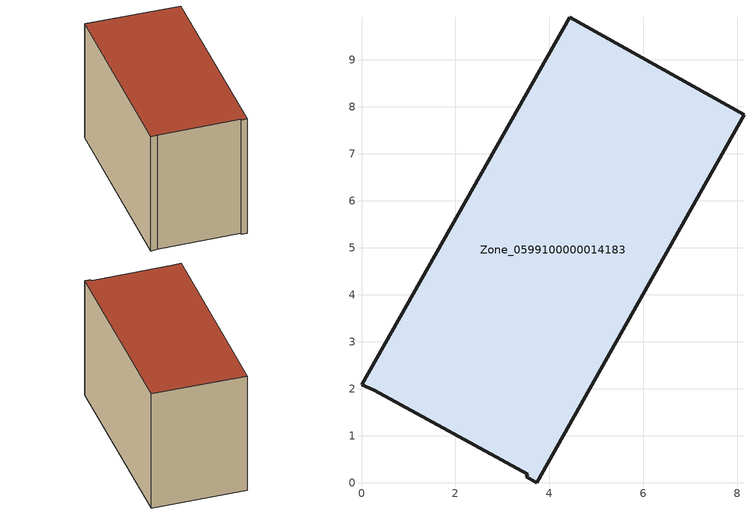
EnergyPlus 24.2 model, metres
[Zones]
Zone_0599100000014183
 floor ground (C_G): 3.51,0.12 3.54,0.18 0.27,1.97 0,2.08 4.43,9.9 8.14,7.83 3.73,0 z0
 wall outside (C_F): 0.27,1.97 3.54,0.18 3.51,0.12 3.73,0 8.14,7.83 4.43,9.9 0,2.08 0.27,1.97 z0:5.79
 roof outside (C_R): 3.54,0.18 3.51,0.12 3.73,0 8.14,7.83 4.43,9.9 0,2.08 0.27,1.97 z5.79
[BUILDING]
Pand.0599100000014183: North Axis=0; Terrain=City; Loads Convergence Tolerance Value=0.04; Temperature Convergence Tolerance Value=0.4; Solar Distribution=FullExterior; Maximum Number of Warmup Days=25; Minimum Number of Warmup Days=1
[Site:Location]
Rotterdam.The.Hague.AP_ZH_NLD Design_Conditions: Latitude=51.96; Longitude=4.45; Time Zone=1; Elevation=-4.5
[SITE:GROUNDTEMPERATURE:BUILDINGSURFACE]
18, 18, 18, 18, 18, 18, 18, 18, 18, 18, 18, 18
[MATERIAL] Thermal Absorptance=0.9; Solar Absorptance=0.7; Visible Absorptance=0.7
Name | Roughness | Thickness | Conductivity | Density | Specific Heat
G.TI.1946-1964 | MediumSmooth | 0.15 | 1 | 540 | 1210
F.TI.1946-1964 | Rough | 0.3 | 0.857143 | 1920 | 840
R.TI.1946-1964 | MediumRough | 0.2 | 0.277778 | 1500 | 1000
[CONSTRUCTION]
C_G: G.TI.1946-1964
C_F: F.TI.1946-1964
C_R: R.TI.1946-1964
[ZONE]
Zone_0599100000014183: Type=1; Multiplier=1; Ceiling Height=Autocalculate; Volume=Autocalculate; Floor Area=autocalculate; Part of Total Floor Area=Yes
[ZONEINFILTRATION:DESIGNFLOWRATE]
Infil_Zone_0599100000014183: Zone or ZoneList or Space or SpaceList=Zone_0599100000014183; Schedule=AlwaysOn; Design Flow Rate Calculation Method=Flow/Area; Flow Rate per Floor Area=0.003; Constant Term Coefficient=1; Temperature Term Coefficient=0; Velocity Term Coefficient=0; Velocity Squared Term Coefficient=0
[HVACTEMPLATE:ZONE:IDEALLOADSAIRSYSTEM]
Zone_0599100000014183: Maximum Heating Supply Air Temperature=50; Minimum Cooling Supply Air Temperature=13; Maximum Heating Supply Air Humidity Ratio=0.0156; Minimum Cooling Supply Air Humidity Ratio=0.0077; Heating Limit=NoLimit; Cooling Limit=NoLimit; Dehumidification Control Type=ConstantSensibleHeatRatio; Cooling Sensible Heat Ratio=0.7; Dehumidification Setpoint=60; Humidification Control Type=None; Humidification Setpoint=30; Outdoor Air Method=None; Outdoor Air Flow Rate per Person=0.00944; Outdoor Air Flow Rate per Zone Floor Area=0; Outdoor Air Flow Rate per Zone=0; Demand Controlled Ventilation Type=None; Outdoor Air Economizer Type=NoEconomizer; Heat Recovery Type=None; Sensible Heat Recovery Effectiveness=0.7; Latent Heat Recovery Effectiveness=0.65
[ZONECONTROL:THERMOSTAT]
ThermostatControl_Zone_0599100000014183: Zone or ZoneList=Zone_0599100000014183; Control Type Schedule=DualSetpointControlType; Control 1=Thermostat_Zone_0599100000014183; Temperature Difference Between Cutout And Setpoint=0
[THERMOSTATSETPOINT:DUALSETPOINT]
Thermostat_Zone_0599100000014183: Heating Setpoint Temperature Schedule=HeatingSetpoint_Zone_0599100000014183; Cooling Setpoint Temperature Schedule=CoolingSetpoint_Zone_0599100000014183
[SCHEDULE:COMPACT]
HeatingSetpoint_Zone_0599100000014183: Through: 12/31, For: AllDays, Until: 24:00, 21
CoolingSetpoint_Zone_0599100000014183: Through: 12/31, For: AllDays, Until: 24:00, 24
DualSetpointControlType: Through: 12/31, For: AllDays, Until: 24:00, 4
AlwaysOn: Through: 12/31, For: AllDays, Until: 24:00, 1
